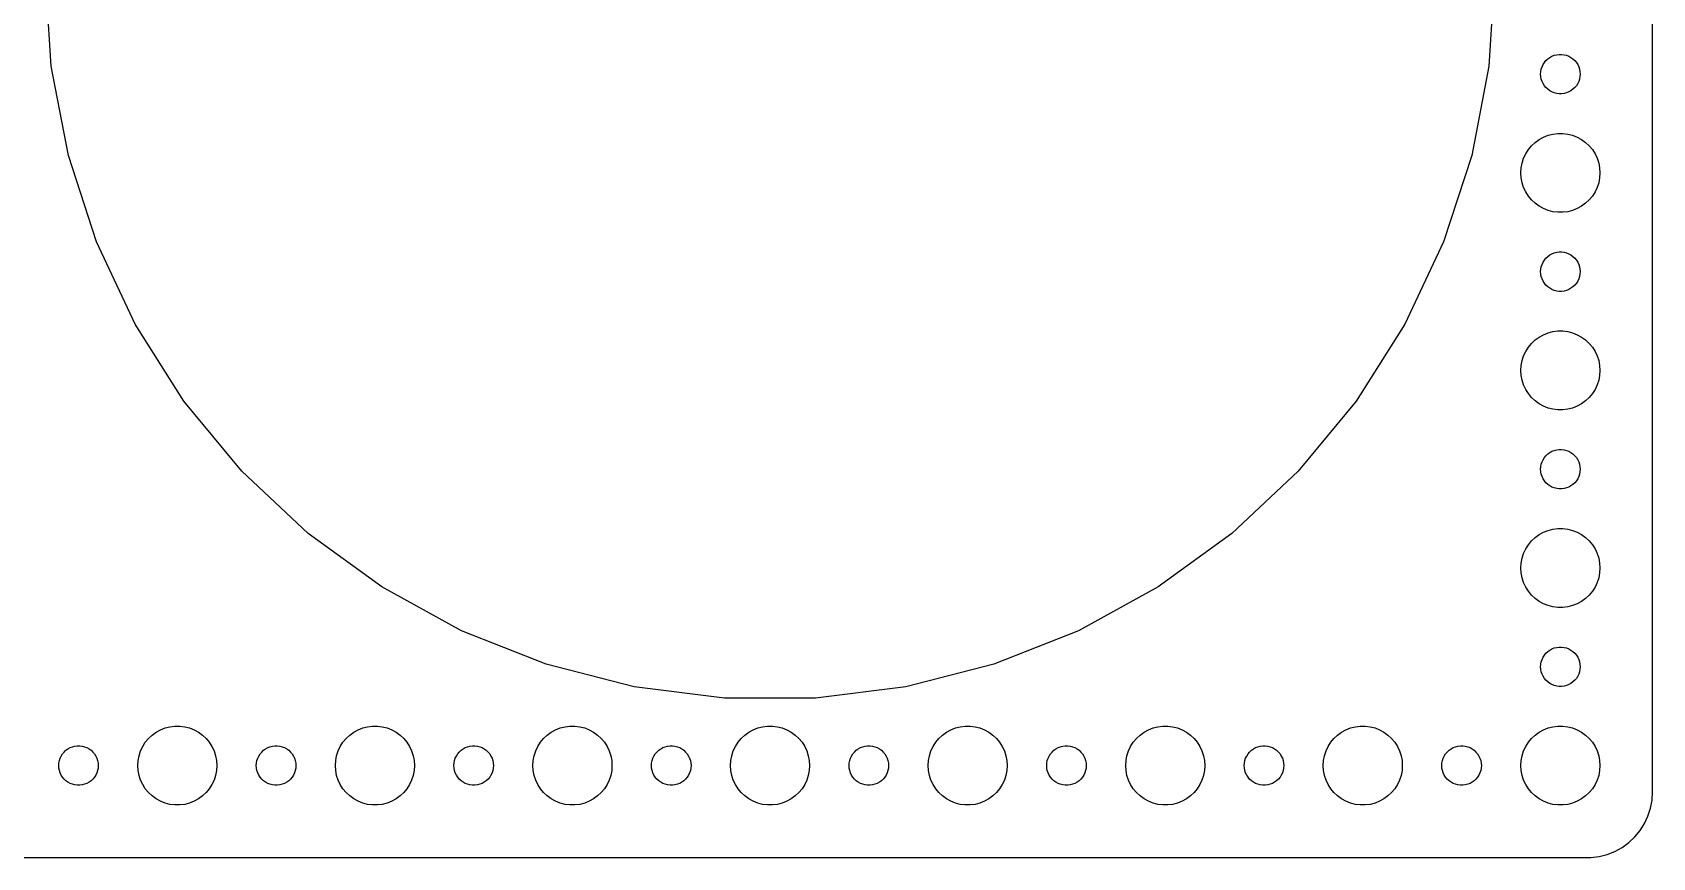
# Model space of a CAD drawing. Header units: metres. Extents: x -240 to 240, y -67 to 67.
# Drawn here: x 116.5 to 239.5, y -67 to -4.3 of the extents above; entities that cross this region are included whole.
import ezdxf

# ---------------------------------------------------------------- set-up
doc = ezdxf.new("R2010")
doc.units = ezdxf.units.M

msp = doc.modelspace()

# ---------------------------------------------------------------- linework, layer by layer
for p, q in [((239.5, -62), (239.5, 62)), ((117.934, -6.89333), (117.5, 0)), ((227.5, 0), (227.066, -6.89333)), ((231.696, -6.23351), (231.861, -6.14275)), ((231.861, -6.14275), (232.036, -6.07341)), ((232.036, -6.07341), (232.219, -6.02657)), ((232.219, -6.02657), (232.406, -6.00294)), ((232.406, -6.00294), (232.594, -6.00294)), ((232.594, -6.00294), (232.781, -6.02657)), ((232.781, -6.02657), (232.964, -6.07341)), ((232.964, -6.07341), (233.139, -6.14275)), ((233.139, -6.14275), (233.304, -6.23351)), ((119.228, -13.6779), (117.934, -6.89333)), ((227.066, -6.89333), (225.772, -13.6779)), ((231, -7.5), (231.012, -7.312)), ((231.012, -7.312), (231.047, -7.12695)), ((231.047, -7.12695), (231.105, -6.9478)), ((231.105, -6.9478), (231.186, -6.77736)), ((231.186, -6.77736), (231.286, -6.61832)), ((231.286, -6.61832), (231.407, -6.47318)), ((231.407, -6.47318), (231.544, -6.34422)), ((231.544, -6.34422), (231.696, -6.23351)), ((233.304, -6.23351), (233.456, -6.34422)), ((233.456, -6.34422), (233.593, -6.47318)), ((233.593, -6.47318), (233.714, -6.61832)), ((233.714, -6.61832), (233.814, -6.77736)), ((233.814, -6.77736), (233.895, -6.9478)), ((233.895, -6.9478), (233.953, -7.12695)), ((233.953, -7.12695), (233.988, -7.312)), ((233.988, -7.312), (234, -7.5)), ((231.012, -7.68799), (231, -7.5)), ((231.047, -7.87303), (231.012, -7.68799)), ((231.105, -8.05219), (231.047, -7.87303)), ((231.186, -8.22263), (231.105, -8.05219)), ((231.286, -8.38167), (231.186, -8.22263)), ((231.407, -8.52681), (231.286, -8.38167)), ((231.544, -8.65576), (231.407, -8.52681)), ((233.593, -8.52681), (233.456, -8.65576)), ((233.714, -8.38167), (233.593, -8.52681)), ((233.814, -8.22263), (233.714, -8.38167)), ((233.895, -8.05219), (233.814, -8.22263)), ((233.953, -7.87303), (233.895, -8.05219)), ((233.988, -7.68799), (233.953, -7.87303)), ((234, -7.5), (233.988, -7.68799)), ((231.696, -8.76648), (231.544, -8.65576)), ((231.861, -8.85724), (231.696, -8.76648)), ((232.036, -8.92657), (231.861, -8.85724)), ((232.219, -8.97342), (232.036, -8.92657)), ((232.406, -8.99704), (232.219, -8.97342)), ((232.594, -8.99704), (232.406, -8.99704)), ((232.781, -8.97342), (232.594, -8.99704)), ((232.964, -8.92657), (232.781, -8.97342)), ((233.139, -8.85724), (232.964, -8.92657)), ((233.304, -8.76648), (233.139, -8.85724)), ((233.456, -8.65576), (233.304, -8.76648)), ((230.893, -12.467), (231.223, -12.2855)), ((231.223, -12.2855), (231.573, -12.1468)), ((231.573, -12.1468), (231.938, -12.0531)), ((231.938, -12.0531), (232.312, -12.0059)), ((232.312, -12.0059), (232.688, -12.0059)), ((232.688, -12.0059), (233.062, -12.0531)), ((233.062, -12.0531), (233.427, -12.1468)), ((233.427, -12.1468), (233.777, -12.2855)), ((233.777, -12.2855), (234.107, -12.467)), ((229.871, -13.5547), (230.073, -13.2366)), ((230.073, -13.2366), (230.313, -12.9464)), ((230.313, -12.9464), (230.588, -12.6884)), ((230.588, -12.6884), (230.893, -12.467)), ((234.107, -12.467), (234.412, -12.6884)), ((234.412, -12.6884), (234.687, -12.9464)), ((234.687, -12.9464), (234.927, -13.2366)), ((234.927, -13.2366), (235.129, -13.5547)), ((121.362, -20.2468), (119.228, -13.6779)), ((225.772, -13.6779), (223.638, -20.2468)), ((229.5, -15), (229.524, -14.624)), ((229.524, -14.624), (229.594, -14.2539)), ((229.594, -14.2539), (229.711, -13.8956)), ((229.711, -13.8956), (229.871, -13.5547)), ((235.129, -13.5547), (235.289, -13.8956)), ((235.289, -13.8956), (235.406, -14.2539)), ((235.406, -14.2539), (235.476, -14.624)), ((235.476, -14.624), (235.5, -15)), ((229.524, -15.376), (229.5, -15)), ((229.594, -15.7461), (229.524, -15.376)), ((229.711, -16.1044), (229.594, -15.7461)), ((235.406, -15.7461), (235.289, -16.1044)), ((235.476, -15.376), (235.406, -15.7461)), ((235.5, -15), (235.476, -15.376)), ((229.871, -16.4453), (229.711, -16.1044)), ((230.073, -16.7634), (229.871, -16.4453)), ((230.313, -17.0536), (230.073, -16.7634)), ((230.588, -17.3115), (230.313, -17.0536)), ((234.687, -17.0536), (234.412, -17.3115)), ((234.927, -16.7634), (234.687, -17.0536)), ((235.129, -16.4453), (234.927, -16.7634)), ((235.289, -16.1044), (235.129, -16.4453)), ((230.893, -17.533), (230.588, -17.3115)), ((231.223, -17.7145), (230.893, -17.533)), ((231.573, -17.8532), (231.223, -17.7145)), ((231.938, -17.9469), (231.573, -17.8532)), ((232.312, -17.9941), (231.938, -17.9469)), ((232.688, -17.9941), (232.312, -17.9941)), ((233.062, -17.9469), (232.688, -17.9941)), ((233.427, -17.8532), (233.062, -17.9469)), ((233.777, -17.7145), (233.427, -17.8532)), ((234.107, -17.533), (233.777, -17.7145)), ((234.412, -17.3115), (234.107, -17.533)), ((124.303, -26.4964), (121.362, -20.2468)), ((223.638, -20.2468), (220.697, -26.4964)), ((231.012, -22.312), (231.047, -22.127)), ((231.047, -22.127), (231.105, -21.9478)), ((231.105, -21.9478), (231.186, -21.7774)), ((231.186, -21.7774), (231.286, -21.6183)), ((231.286, -21.6183), (231.407, -21.4732)), ((231.407, -21.4732), (231.544, -21.3442)), ((231.544, -21.3442), (231.696, -21.2335)), ((231.696, -21.2335), (231.861, -21.1427)), ((231.861, -21.1427), (232.036, -21.0734)), ((232.036, -21.0734), (232.219, -21.0266)), ((232.219, -21.0266), (232.406, -21.003)), ((232.406, -21.003), (232.594, -21.003)), ((232.594, -21.003), (232.781, -21.0266)), ((232.781, -21.0266), (232.964, -21.0734)), ((232.964, -21.0734), (233.139, -21.1427)), ((233.139, -21.1427), (233.304, -21.2335)), ((233.304, -21.2335), (233.456, -21.3442)), ((233.456, -21.3442), (233.593, -21.4732)), ((233.593, -21.4732), (233.714, -21.6183)), ((233.714, -21.6183), (233.814, -21.7774)), ((233.814, -21.7774), (233.895, -21.9478)), ((233.895, -21.9478), (233.953, -22.127)), ((233.953, -22.127), (233.988, -22.312)), ((231, -22.5), (231.012, -22.312)), ((231.012, -22.688), (231, -22.5)), ((231.047, -22.873), (231.012, -22.688)), ((231.105, -23.0522), (231.047, -22.873)), ((231.186, -23.2226), (231.105, -23.0522)), ((231.286, -23.3817), (231.186, -23.2226)), ((233.814, -23.2226), (233.714, -23.3817)), ((233.895, -23.0522), (233.814, -23.2226)), ((233.953, -22.873), (233.895, -23.0522)), ((233.988, -22.688), (233.953, -22.873)), ((233.988, -22.312), (234, -22.5)), ((234, -22.5), (233.988, -22.688)), ((231.407, -23.5268), (231.286, -23.3817)), ((231.544, -23.6558), (231.407, -23.5268)), ((231.696, -23.7665), (231.544, -23.6558)), ((231.861, -23.8572), (231.696, -23.7665)), ((232.036, -23.9266), (231.861, -23.8572)), ((232.219, -23.9734), (232.036, -23.9266)), ((232.406, -23.997), (232.219, -23.9734)), ((232.594, -23.997), (232.406, -23.997)), ((232.781, -23.9734), (232.594, -23.997)), ((232.964, -23.9266), (232.781, -23.9734)), ((233.139, -23.8572), (232.964, -23.9266)), ((233.304, -23.7665), (233.139, -23.8572)), ((233.456, -23.6558), (233.304, -23.7665)), ((233.593, -23.5268), (233.456, -23.6558)), ((233.714, -23.3817), (233.593, -23.5268)), ((128.004, -32.3282), (124.303, -26.4964)), ((220.697, -26.4964), (216.996, -32.3282)), ((231.573, -27.1468), (231.938, -27.0531)), ((231.938, -27.0531), (232.312, -27.0059)), ((232.312, -27.0059), (232.688, -27.0059)), ((232.688, -27.0059), (233.062, -27.0531)), ((233.062, -27.0531), (233.427, -27.1468)), ((229.871, -28.5547), (230.073, -28.2366)), ((230.073, -28.2366), (230.313, -27.9464)), ((230.313, -27.9464), (230.588, -27.6884)), ((230.588, -27.6884), (230.893, -27.467)), ((230.893, -27.467), (231.223, -27.2855)), ((231.223, -27.2855), (231.573, -27.1468)), ((233.427, -27.1468), (233.777, -27.2855)), ((233.777, -27.2855), (234.107, -27.467)), ((234.107, -27.467), (234.412, -27.6884)), ((234.412, -27.6884), (234.687, -27.9464)), ((234.687, -27.9464), (234.927, -28.2366)), ((234.927, -28.2366), (235.129, -28.5547)), ((229.524, -29.624), (229.594, -29.2539)), ((229.594, -29.2539), (229.711, -28.8956)), ((229.711, -28.8956), (229.871, -28.5547)), ((235.129, -28.5547), (235.289, -28.8956)), ((235.289, -28.8956), (235.406, -29.2539)), ((235.406, -29.2539), (235.476, -29.624)), ((229.5, -30), (229.524, -29.624)), ((229.524, -30.376), (229.5, -30)), ((229.594, -30.7461), (229.524, -30.376)), ((229.711, -31.1044), (229.594, -30.7461)), ((235.406, -30.7461), (235.289, -31.1044)), ((235.476, -30.376), (235.406, -30.7461)), ((235.476, -29.624), (235.5, -30)), ((235.5, -30), (235.476, -30.376)), ((229.871, -31.4453), (229.711, -31.1044)), ((230.073, -31.7634), (229.871, -31.4453)), ((230.313, -32.0536), (230.073, -31.7634)), ((234.927, -31.7634), (234.687, -32.0536)), ((235.129, -31.4453), (234.927, -31.7634)), ((235.289, -31.1044), (235.129, -31.4453)), ((132.407, -37.6501), (128.004, -32.3282)), ((216.996, -32.3282), (212.593, -37.6501)), ((230.588, -32.3115), (230.313, -32.0536)), ((230.893, -32.533), (230.588, -32.3115)), ((231.223, -32.7145), (230.893, -32.533)), ((231.573, -32.8532), (231.223, -32.7145)), ((231.938, -32.9469), (231.573, -32.8532)), ((232.312, -32.9941), (231.938, -32.9469)), ((232.688, -32.9941), (232.312, -32.9941)), ((233.062, -32.9469), (232.688, -32.9941)), ((233.427, -32.8532), (233.062, -32.9469)), ((233.777, -32.7145), (233.427, -32.8532)), ((234.107, -32.533), (233.777, -32.7145)), ((234.412, -32.3115), (234.107, -32.533)), ((234.687, -32.0536), (234.412, -32.3115)), ((231.105, -36.9478), (231.186, -36.7774)), ((231.186, -36.7774), (231.286, -36.6183)), ((231.286, -36.6183), (231.407, -36.4732)), ((231.407, -36.4732), (231.544, -36.3442)), ((231.544, -36.3442), (231.696, -36.2335)), ((231.696, -36.2335), (231.861, -36.1428)), ((231.861, -36.1428), (232.036, -36.0734)), ((232.036, -36.0734), (232.219, -36.0266)), ((232.219, -36.0266), (232.406, -36.003)), ((232.406, -36.003), (232.594, -36.003)), ((232.594, -36.003), (232.781, -36.0266)), ((232.781, -36.0266), (232.964, -36.0734)), ((232.964, -36.0734), (233.139, -36.1428)), ((233.139, -36.1428), (233.304, -36.2335)), ((233.304, -36.2335), (233.456, -36.3442)), ((233.456, -36.3442), (233.593, -36.4732)), ((233.593, -36.4732), (233.714, -36.6183)), ((233.714, -36.6183), (233.814, -36.7774)), ((233.814, -36.7774), (233.895, -36.9478)), ((137.442, -42.3782), (132.407, -37.6501)), ((212.593, -37.6501), (207.558, -42.3782)), ((231, -37.5), (231.012, -37.312)), ((231.012, -37.688), (231, -37.5)), ((231.012, -37.312), (231.047, -37.127)), ((231.047, -37.873), (231.012, -37.688)), ((231.047, -37.127), (231.105, -36.9478)), ((231.105, -38.0522), (231.047, -37.873)), ((231.186, -38.2226), (231.105, -38.0522)), ((233.895, -38.0522), (233.814, -38.2226)), ((233.895, -36.9478), (233.953, -37.127)), ((233.953, -37.873), (233.895, -38.0522)), ((233.953, -37.127), (233.988, -37.312)), ((233.988, -37.688), (233.953, -37.873)), ((233.988, -37.312), (234, -37.5)), ((234, -37.5), (233.988, -37.688)), ((231.286, -38.3817), (231.186, -38.2226)), ((231.407, -38.5268), (231.286, -38.3817)), ((231.544, -38.6558), (231.407, -38.5268)), ((231.696, -38.7665), (231.544, -38.6558)), ((231.861, -38.8572), (231.696, -38.7665)), ((232.036, -38.9266), (231.861, -38.8572)), ((232.219, -38.9734), (232.036, -38.9266)), ((232.406, -38.997), (232.219, -38.9734)), ((232.594, -38.997), (232.406, -38.997)), ((232.781, -38.9734), (232.594, -38.997)), ((232.964, -38.9266), (232.781, -38.9734)), ((233.139, -38.8572), (232.964, -38.9266)), ((233.304, -38.7665), (233.139, -38.8572)), ((233.456, -38.6558), (233.304, -38.7665)), ((233.593, -38.5268), (233.456, -38.6558)), ((233.714, -38.3817), (233.593, -38.5268)), ((233.814, -38.2226), (233.714, -38.3817)), ((143.03, -46.438), (137.442, -42.3782)), ((207.558, -42.3782), (201.97, -46.438)), ((230.073, -43.2366), (230.313, -42.9464)), ((230.313, -42.9464), (230.588, -42.6885)), ((230.588, -42.6885), (230.893, -42.467)), ((230.893, -42.467), (231.223, -42.2855)), ((231.223, -42.2855), (231.573, -42.1468)), ((231.573, -42.1468), (231.938, -42.0531)), ((231.938, -42.0531), (232.312, -42.0059)), ((232.312, -42.0059), (232.688, -42.0059)), ((232.688, -42.0059), (233.062, -42.0531)), ((233.062, -42.0531), (233.427, -42.1468)), ((233.427, -42.1468), (233.777, -42.2855)), ((233.777, -42.2855), (234.107, -42.467)), ((234.107, -42.467), (234.412, -42.6885)), ((234.412, -42.6885), (234.687, -42.9464)), ((234.687, -42.9464), (234.927, -43.2366)), ((229.524, -44.624), (229.594, -44.2539)), ((229.594, -44.2539), (229.711, -43.8956)), ((229.711, -43.8956), (229.871, -43.5547)), ((229.871, -43.5547), (230.073, -43.2366)), ((234.927, -43.2366), (235.129, -43.5547)), ((235.129, -43.5547), (235.289, -43.8956)), ((235.289, -43.8956), (235.406, -44.2539)), ((235.406, -44.2539), (235.476, -44.624)), ((229.5, -45), (229.524, -44.624)), ((229.524, -45.376), (229.5, -45)), ((229.594, -45.7461), (229.524, -45.376)), ((235.476, -45.376), (235.406, -45.7461)), ((235.476, -44.624), (235.5, -45)), ((235.5, -45), (235.476, -45.376)), ((149.082, -49.7655), (143.03, -46.438)), ((201.97, -46.438), (195.918, -49.7655)), ((229.711, -46.1044), (229.594, -45.7461)), ((229.871, -46.4453), (229.711, -46.1044)), ((230.073, -46.7634), (229.871, -46.4453)), ((235.129, -46.4453), (234.927, -46.7634)), ((235.289, -46.1044), (235.129, -46.4453)), ((235.406, -45.7461), (235.289, -46.1044)), ((230.313, -47.0536), (230.073, -46.7634)), ((230.588, -47.3115), (230.313, -47.0536)), ((230.893, -47.533), (230.588, -47.3115)), ((231.223, -47.7145), (230.893, -47.533)), ((231.573, -47.8532), (231.223, -47.7145)), ((231.938, -47.9469), (231.573, -47.8532)), ((232.312, -47.9941), (231.938, -47.9469)), ((233.062, -47.9469), (232.688, -47.9941)), ((233.427, -47.8532), (233.062, -47.9469)), ((233.777, -47.7145), (233.427, -47.8532)), ((234.107, -47.533), (233.777, -47.7145)), ((234.412, -47.3115), (234.107, -47.533)), ((234.687, -47.0536), (234.412, -47.3115)), ((234.927, -46.7634), (234.687, -47.0536)), ((232.688, -47.9941), (232.312, -47.9941)), ((155.504, -52.3081), (149.082, -49.7655)), ((195.918, -49.7655), (189.496, -52.3081)), ((231.186, -51.7774), (231.286, -51.6183)), ((231.286, -51.6183), (231.407, -51.4732)), ((231.407, -51.4732), (231.544, -51.3442)), ((231.544, -51.3442), (231.696, -51.2335)), ((231.696, -51.2335), (231.861, -51.1428)), ((231.861, -51.1428), (232.036, -51.0734)), ((232.036, -51.0734), (232.219, -51.0266)), ((232.219, -51.0266), (232.406, -51.003)), ((232.406, -51.003), (232.594, -51.003)), ((232.594, -51.003), (232.781, -51.0266)), ((232.781, -51.0266), (232.964, -51.0734)), ((232.964, -51.0734), (233.139, -51.1428)), ((233.139, -51.1428), (233.304, -51.2335)), ((233.304, -51.2335), (233.456, -51.3442)), ((233.456, -51.3442), (233.593, -51.4732)), ((233.593, -51.4732), (233.714, -51.6183)), ((233.714, -51.6183), (233.814, -51.7774)), ((162.194, -54.0258), (155.504, -52.3081)), ((189.496, -52.3081), (182.806, -54.0258)), ((231, -52.5), (231.012, -52.312)), ((231.012, -52.688), (231, -52.5)), ((231.012, -52.312), (231.047, -52.127)), ((231.047, -52.873), (231.012, -52.688)), ((231.047, -52.127), (231.105, -51.9478)), ((231.105, -53.0522), (231.047, -52.873)), ((231.105, -51.9478), (231.186, -51.7774)), ((233.814, -51.7774), (233.895, -51.9478)), ((233.895, -51.9478), (233.953, -52.127)), ((233.953, -52.873), (233.895, -53.0522)), ((233.953, -52.127), (233.988, -52.312)), ((233.988, -52.688), (233.953, -52.873)), ((233.988, -52.312), (234, -52.5)), ((234, -52.5), (233.988, -52.688)), ((169.047, -54.8915), (162.194, -54.0258)), ((182.806, -54.0258), (175.953, -54.8915)), ((231.186, -53.2226), (231.105, -53.0522)), ((231.286, -53.3817), (231.186, -53.2226)), ((231.407, -53.5268), (231.286, -53.3817)), ((231.544, -53.6558), (231.407, -53.5268)), ((231.696, -53.7665), (231.544, -53.6558)), ((231.861, -53.8572), (231.696, -53.7665)), ((232.036, -53.9266), (231.861, -53.8572)), ((232.219, -53.9734), (232.036, -53.9266)), ((232.406, -53.997), (232.219, -53.9734)), ((232.594, -53.997), (232.406, -53.997)), ((232.781, -53.9734), (232.594, -53.997)), ((232.964, -53.9266), (232.781, -53.9734)), ((233.139, -53.8572), (232.964, -53.9266)), ((233.304, -53.7665), (233.139, -53.8572)), ((233.456, -53.6558), (233.304, -53.7665)), ((233.593, -53.5268), (233.456, -53.6558)), ((233.714, -53.3817), (233.593, -53.5268)), ((233.814, -53.2226), (233.714, -53.3817)), ((233.895, -53.0522), (233.814, -53.2226)), ((175.953, -54.8915), (169.047, -54.8915)), ((125.313, -57.9464), (125.588, -57.6885)), ((125.588, -57.6885), (125.893, -57.467)), ((125.893, -57.467), (126.223, -57.2855)), ((126.223, -57.2855), (126.573, -57.1468)), ((126.573, -57.1468), (126.938, -57.0531)), ((126.938, -57.0531), (127.312, -57.0059)), ((127.312, -57.0059), (127.688, -57.0059)), ((127.688, -57.0059), (128.062, -57.0531)), ((128.062, -57.0531), (128.427, -57.1468)), ((128.427, -57.1468), (128.777, -57.2855)), ((128.777, -57.2855), (129.107, -57.467)), ((129.107, -57.467), (129.412, -57.6885)), ((129.412, -57.6885), (129.687, -57.9464)), ((140.313, -57.9464), (140.588, -57.6885)), ((140.588, -57.6885), (140.893, -57.467)), ((140.893, -57.467), (141.223, -57.2855)), ((141.223, -57.2855), (141.573, -57.1468)), ((141.573, -57.1468), (141.938, -57.0531)), ((141.938, -57.0531), (142.312, -57.0059)), ((142.312, -57.0059), (142.688, -57.0059)), ((142.688, -57.0059), (143.062, -57.0531)), ((143.062, -57.0531), (143.427, -57.1468)), ((143.427, -57.1468), (143.777, -57.2855)), ((143.777, -57.2855), (144.107, -57.467)), ((144.107, -57.467), (144.412, -57.6885)), ((144.412, -57.6885), (144.687, -57.9464)), ((155.313, -57.9464), (155.588, -57.6885)), ((155.588, -57.6885), (155.893, -57.467)), ((155.893, -57.467), (156.223, -57.2855)), ((156.223, -57.2855), (156.573, -57.1468)), ((156.573, -57.1468), (156.938, -57.0531)), ((156.938, -57.0531), (157.312, -57.0059)), ((157.312, -57.0059), (157.688, -57.0059)), ((157.688, -57.0059), (158.062, -57.0531)), ((158.062, -57.0531), (158.427, -57.1468)), ((158.427, -57.1468), (158.777, -57.2855)), ((158.777, -57.2855), (159.107, -57.467)), ((159.107, -57.467), (159.412, -57.6885)), ((159.412, -57.6885), (159.687, -57.9464)), ((170.313, -57.9464), (170.588, -57.6885)), ((170.588, -57.6885), (170.893, -57.467)), ((170.893, -57.467), (171.223, -57.2855)), ((171.223, -57.2855), (171.573, -57.1468)), ((171.573, -57.1468), (171.938, -57.0531)), ((171.938, -57.0531), (172.312, -57.0059)), ((172.312, -57.0059), (172.688, -57.0059)), ((172.688, -57.0059), (173.062, -57.0531)), ((173.062, -57.0531), (173.427, -57.1468)), ((173.427, -57.1468), (173.777, -57.2855)), ((173.777, -57.2855), (174.107, -57.467)), ((174.107, -57.467), (174.412, -57.6885)), ((174.412, -57.6885), (174.687, -57.9464)), ((185.313, -57.9464), (185.588, -57.6885)), ((185.588, -57.6885), (185.893, -57.467)), ((185.893, -57.467), (186.223, -57.2855)), ((186.223, -57.2855), (186.573, -57.1468)), ((186.573, -57.1468), (186.938, -57.0531)), ((186.938, -57.0531), (187.312, -57.0059)), ((187.312, -57.0059), (187.688, -57.0059)), ((187.688, -57.0059), (188.062, -57.0531)), ((188.062, -57.0531), (188.427, -57.1468)), ((188.427, -57.1468), (188.777, -57.2855)), ((188.777, -57.2855), (189.107, -57.467)), ((189.107, -57.467), (189.412, -57.6885)), ((189.412, -57.6885), (189.687, -57.9464)), ((200.313, -57.9464), (200.588, -57.6885)), ((200.588, -57.6885), (200.893, -57.467)), ((200.893, -57.467), (201.223, -57.2855)), ((201.223, -57.2855), (201.573, -57.1468)), ((201.573, -57.1468), (201.938, -57.0531)), ((201.938, -57.0531), (202.312, -57.0059)), ((202.312, -57.0059), (202.688, -57.0059)), ((202.688, -57.0059), (203.062, -57.0531)), ((203.062, -57.0531), (203.427, -57.1468)), ((203.427, -57.1468), (203.777, -57.2855)), ((203.777, -57.2855), (204.107, -57.467)), ((204.107, -57.467), (204.412, -57.6885)), ((204.412, -57.6885), (204.687, -57.9464)), ((215.313, -57.9464), (215.588, -57.6885)), ((215.588, -57.6885), (215.893, -57.467)), ((215.893, -57.467), (216.223, -57.2855)), ((216.223, -57.2855), (216.573, -57.1468)), ((216.573, -57.1468), (216.938, -57.0531)), ((216.938, -57.0531), (217.312, -57.0059)), ((217.312, -57.0059), (217.688, -57.0059)), ((217.688, -57.0059), (218.062, -57.0531)), ((218.062, -57.0531), (218.427, -57.1468)), ((218.427, -57.1468), (218.777, -57.2855)), ((218.777, -57.2855), (219.107, -57.467)), ((219.107, -57.467), (219.412, -57.6885)), ((219.412, -57.6885), (219.687, -57.9464)), ((230.313, -57.9464), (230.588, -57.6885)), ((230.588, -57.6885), (230.893, -57.467)), ((230.893, -57.467), (231.223, -57.2855)), ((231.223, -57.2855), (231.573, -57.1468)), ((231.573, -57.1468), (231.938, -57.0531)), ((231.938, -57.0531), (232.312, -57.0059)), ((232.312, -57.0059), (232.688, -57.0059)), ((232.688, -57.0059), (233.062, -57.0531)), ((233.062, -57.0531), (233.427, -57.1468)), ((233.427, -57.1468), (233.777, -57.2855)), ((233.777, -57.2855), (234.107, -57.467)), ((234.107, -57.467), (234.412, -57.6885)), ((234.412, -57.6885), (234.687, -57.9464)), ((118.786, -59.1183), (118.907, -58.9732)), ((118.907, -58.9732), (119.044, -58.8442)), ((119.044, -58.8442), (119.196, -58.7335)), ((119.196, -58.7335), (119.361, -58.6428)), ((119.361, -58.6428), (119.536, -58.5734)), ((119.536, -58.5734), (119.719, -58.5266)), ((119.719, -58.5266), (119.906, -58.503)), ((119.906, -58.503), (120.094, -58.503)), ((120.094, -58.503), (120.281, -58.5266)), ((120.281, -58.5266), (120.464, -58.5734)), ((120.464, -58.5734), (120.639, -58.6428)), ((120.639, -58.6428), (120.804, -58.7335)), ((120.804, -58.7335), (120.956, -58.8442)), ((120.956, -58.8442), (121.093, -58.9732)), ((121.093, -58.9732), (121.214, -59.1183)), ((124.594, -59.2539), (124.711, -58.8956)), ((124.711, -58.8956), (124.871, -58.5547)), ((124.871, -58.5547), (125.073, -58.2366)), ((125.073, -58.2366), (125.313, -57.9464)), ((129.687, -57.9464), (129.927, -58.2366)), ((129.927, -58.2366), (130.129, -58.5547)), ((130.129, -58.5547), (130.289, -58.8956)), ((130.289, -58.8956), (130.406, -59.2539)), ((133.786, -59.1183), (133.907, -58.9732)), ((133.907, -58.9732), (134.044, -58.8442)), ((134.044, -58.8442), (134.196, -58.7335)), ((134.196, -58.7335), (134.361, -58.6428)), ((134.361, -58.6428), (134.536, -58.5734)), ((134.536, -58.5734), (134.719, -58.5266)), ((134.719, -58.5266), (134.906, -58.503)), ((134.906, -58.503), (135.094, -58.503)), ((135.094, -58.503), (135.281, -58.5266)), ((135.281, -58.5266), (135.464, -58.5734)), ((135.464, -58.5734), (135.639, -58.6428)), ((135.639, -58.6428), (135.804, -58.7335)), ((135.804, -58.7335), (135.956, -58.8442)), ((135.956, -58.8442), (136.093, -58.9732)), ((136.093, -58.9732), (136.214, -59.1183)), ((139.594, -59.2539), (139.711, -58.8956)), ((139.711, -58.8956), (139.871, -58.5547)), ((139.871, -58.5547), (140.073, -58.2366)), ((140.073, -58.2366), (140.313, -57.9464)), ((144.687, -57.9464), (144.927, -58.2366)), ((144.927, -58.2366), (145.129, -58.5547)), ((145.129, -58.5547), (145.289, -58.8956)), ((145.289, -58.8956), (145.406, -59.2539)), ((148.786, -59.1183), (148.907, -58.9732)), ((148.907, -58.9732), (149.044, -58.8442)), ((149.044, -58.8442), (149.196, -58.7335)), ((149.196, -58.7335), (149.361, -58.6428)), ((149.361, -58.6428), (149.536, -58.5734)), ((149.536, -58.5734), (149.719, -58.5266)), ((149.719, -58.5266), (149.906, -58.503)), ((149.906, -58.503), (150.094, -58.503)), ((150.094, -58.503), (150.281, -58.5266)), ((150.281, -58.5266), (150.464, -58.5734)), ((150.464, -58.5734), (150.639, -58.6428)), ((150.639, -58.6428), (150.804, -58.7335)), ((150.804, -58.7335), (150.956, -58.8442)), ((150.956, -58.8442), (151.093, -58.9732)), ((151.093, -58.9732), (151.214, -59.1183)), ((154.594, -59.2539), (154.711, -58.8956)), ((154.711, -58.8956), (154.871, -58.5547)), ((154.871, -58.5547), (155.073, -58.2366)), ((155.073, -58.2366), (155.313, -57.9464)), ((159.687, -57.9464), (159.927, -58.2366)), ((159.927, -58.2366), (160.129, -58.5547)), ((160.129, -58.5547), (160.289, -58.8956)), ((160.289, -58.8956), (160.406, -59.2539)), ((163.786, -59.1183), (163.907, -58.9732)), ((163.907, -58.9732), (164.044, -58.8442)), ((164.044, -58.8442), (164.196, -58.7335)), ((164.196, -58.7335), (164.361, -58.6428)), ((164.361, -58.6428), (164.536, -58.5734)), ((164.536, -58.5734), (164.719, -58.5266)), ((164.719, -58.5266), (164.906, -58.503)), ((164.906, -58.503), (165.094, -58.503)), ((165.094, -58.503), (165.281, -58.5266)), ((165.281, -58.5266), (165.464, -58.5734)), ((165.464, -58.5734), (165.639, -58.6428)), ((165.639, -58.6428), (165.804, -58.7335)), ((165.804, -58.7335), (165.956, -58.8442)), ((165.956, -58.8442), (166.093, -58.9732)), ((166.093, -58.9732), (166.214, -59.1183)), ((169.594, -59.2539), (169.711, -58.8956)), ((169.711, -58.8956), (169.871, -58.5547)), ((169.871, -58.5547), (170.073, -58.2366)), ((170.073, -58.2366), (170.313, -57.9464)), ((174.687, -57.9464), (174.927, -58.2366)), ((174.927, -58.2366), (175.129, -58.5547)), ((175.129, -58.5547), (175.289, -58.8956)), ((175.289, -58.8956), (175.406, -59.2539)), ((178.786, -59.1183), (178.907, -58.9732)), ((178.907, -58.9732), (179.044, -58.8442)), ((179.044, -58.8442), (179.196, -58.7335)), ((179.196, -58.7335), (179.361, -58.6428)), ((179.361, -58.6428), (179.536, -58.5734)), ((179.536, -58.5734), (179.719, -58.5266)), ((179.719, -58.5266), (179.906, -58.503)), ((179.906, -58.503), (180.094, -58.503)), ((180.094, -58.503), (180.281, -58.5266)), ((180.281, -58.5266), (180.464, -58.5734)), ((180.464, -58.5734), (180.639, -58.6428)), ((180.639, -58.6428), (180.804, -58.7335)), ((180.804, -58.7335), (180.956, -58.8442)), ((180.956, -58.8442), (181.093, -58.9732)), ((181.093, -58.9732), (181.214, -59.1183)), ((184.594, -59.2539), (184.711, -58.8956)), ((184.711, -58.8956), (184.871, -58.5547)), ((184.871, -58.5547), (185.073, -58.2366)), ((185.073, -58.2366), (185.313, -57.9464)), ((189.687, -57.9464), (189.927, -58.2366)), ((189.927, -58.2366), (190.129, -58.5547)), ((190.129, -58.5547), (190.289, -58.8956)), ((190.289, -58.8956), (190.406, -59.2539)), ((193.786, -59.1183), (193.907, -58.9732)), ((193.907, -58.9732), (194.044, -58.8442)), ((194.044, -58.8442), (194.196, -58.7335)), ((194.196, -58.7335), (194.361, -58.6428)), ((194.361, -58.6428), (194.536, -58.5734)), ((194.536, -58.5734), (194.719, -58.5266)), ((194.719, -58.5266), (194.906, -58.503)), ((194.906, -58.503), (195.094, -58.503)), ((195.094, -58.503), (195.281, -58.5266)), ((195.281, -58.5266), (195.464, -58.5734)), ((195.464, -58.5734), (195.639, -58.6428)), ((195.639, -58.6428), (195.804, -58.7335)), ((195.804, -58.7335), (195.956, -58.8442)), ((195.956, -58.8442), (196.093, -58.9732)), ((196.093, -58.9732), (196.214, -59.1183)), ((199.594, -59.2539), (199.711, -58.8956)), ((199.711, -58.8956), (199.871, -58.5547)), ((199.871, -58.5547), (200.073, -58.2366)), ((200.073, -58.2366), (200.313, -57.9464)), ((204.687, -57.9464), (204.927, -58.2366)), ((204.927, -58.2366), (205.129, -58.5547)), ((205.129, -58.5547), (205.289, -58.8956)), ((205.289, -58.8956), (205.406, -59.2539)), ((208.786, -59.1183), (208.907, -58.9732)), ((208.907, -58.9732), (209.044, -58.8442)), ((209.044, -58.8442), (209.196, -58.7335)), ((209.196, -58.7335), (209.361, -58.6428)), ((209.361, -58.6428), (209.536, -58.5734)), ((209.536, -58.5734), (209.719, -58.5266)), ((209.719, -58.5266), (209.906, -58.503)), ((209.906, -58.503), (210.094, -58.503)), ((210.094, -58.503), (210.281, -58.5266)), ((210.281, -58.5266), (210.464, -58.5734)), ((210.464, -58.5734), (210.639, -58.6428)), ((210.639, -58.6428), (210.804, -58.7335)), ((210.804, -58.7335), (210.956, -58.8442)), ((210.956, -58.8442), (211.093, -58.9732)), ((211.093, -58.9732), (211.214, -59.1183)), ((214.594, -59.2539), (214.711, -58.8956)), ((214.711, -58.8956), (214.871, -58.5547)), ((214.871, -58.5547), (215.073, -58.2366)), ((215.073, -58.2366), (215.313, -57.9464)), ((219.687, -57.9464), (219.927, -58.2366)), ((219.927, -58.2366), (220.129, -58.5547)), ((220.129, -58.5547), (220.289, -58.8956)), ((220.289, -58.8956), (220.406, -59.2539)), ((223.786, -59.1183), (223.907, -58.9732)), ((223.907, -58.9732), (224.044, -58.8442)), ((224.044, -58.8442), (224.196, -58.7335)), ((224.196, -58.7335), (224.361, -58.6428)), ((224.361, -58.6428), (224.536, -58.5734)), ((224.536, -58.5734), (224.719, -58.5266)), ((224.719, -58.5266), (224.906, -58.503)), ((224.906, -58.503), (225.094, -58.503)), ((225.094, -58.503), (225.281, -58.5266)), ((225.281, -58.5266), (225.464, -58.5734)), ((225.464, -58.5734), (225.639, -58.6428)), ((225.639, -58.6428), (225.804, -58.7335)), ((225.804, -58.7335), (225.956, -58.8442)), ((225.956, -58.8442), (226.093, -58.9732)), ((226.093, -58.9732), (226.214, -59.1183)), ((229.594, -59.2539), (229.711, -58.8956)), ((229.711, -58.8956), (229.871, -58.5547)), ((229.871, -58.5547), (230.073, -58.2366)), ((230.073, -58.2366), (230.313, -57.9464)), ((234.687, -57.9464), (234.927, -58.2366)), ((234.927, -58.2366), (235.129, -58.5547)), ((235.129, -58.5547), (235.289, -58.8956)), ((235.289, -58.8956), (235.406, -59.2539)), ((118.5, -60), (118.512, -59.812)), ((118.512, -60.188), (118.5, -60)), ((118.512, -59.812), (118.547, -59.627)), ((118.547, -60.373), (118.512, -60.188)), ((118.547, -59.627), (118.605, -59.4478)), ((118.605, -59.4478), (118.686, -59.2774)), ((118.686, -59.2774), (118.786, -59.1183)), ((121.214, -59.1183), (121.314, -59.2774)), ((121.314, -59.2774), (121.395, -59.4478)), ((121.395, -59.4478), (121.453, -59.627)), ((121.453, -59.627), (121.488, -59.812)), ((121.488, -60.188), (121.453, -60.373)), ((121.488, -59.812), (121.5, -60)), ((121.5, -60), (121.488, -60.188)), ((124.5, -60), (124.524, -59.624)), ((124.524, -60.376), (124.5, -60)), ((124.524, -59.624), (124.594, -59.2539)), ((130.406, -59.2539), (130.476, -59.624)), ((130.476, -59.624), (130.5, -60)), ((130.5, -60), (130.476, -60.376)), ((133.5, -60), (133.512, -59.812)), ((133.512, -60.188), (133.5, -60)), ((133.512, -59.812), (133.547, -59.627)), ((133.547, -60.373), (133.512, -60.188)), ((133.547, -59.627), (133.605, -59.4478)), ((133.605, -59.4478), (133.686, -59.2774)), ((133.686, -59.2774), (133.786, -59.1183)), ((136.214, -59.1183), (136.314, -59.2774)), ((136.314, -59.2774), (136.395, -59.4478)), ((136.395, -59.4478), (136.453, -59.627)), ((136.453, -59.627), (136.488, -59.812)), ((136.488, -60.188), (136.453, -60.373)), ((136.488, -59.812), (136.5, -60)), ((136.5, -60), (136.488, -60.188)), ((139.5, -60), (139.524, -59.624)), ((139.524, -60.376), (139.5, -60)), ((139.524, -59.624), (139.594, -59.2539)), ((145.406, -59.2539), (145.476, -59.624)), ((145.476, -59.624), (145.5, -60)), ((145.5, -60), (145.476, -60.376)), ((148.5, -60), (148.512, -59.812)), ((148.512, -60.188), (148.5, -60)), ((148.512, -59.812), (148.547, -59.627)), ((148.547, -60.373), (148.512, -60.188)), ((148.547, -59.627), (148.605, -59.4478)), ((148.605, -59.4478), (148.686, -59.2774)), ((148.686, -59.2774), (148.786, -59.1183)), ((151.214, -59.1183), (151.314, -59.2774)), ((151.314, -59.2774), (151.395, -59.4478)), ((151.395, -59.4478), (151.453, -59.627)), ((151.453, -59.627), (151.488, -59.812)), ((151.488, -60.188), (151.453, -60.373)), ((151.488, -59.812), (151.5, -60)), ((151.5, -60), (151.488, -60.188)), ((154.5, -60), (154.524, -59.624)), ((154.524, -60.376), (154.5, -60)), ((154.524, -59.624), (154.594, -59.2539)), ((160.406, -59.2539), (160.476, -59.624)), ((160.476, -59.624), (160.5, -60)), ((160.5, -60), (160.476, -60.376)), ((163.5, -60), (163.512, -59.812)), ((163.512, -60.188), (163.5, -60)), ((163.512, -59.812), (163.547, -59.627)), ((163.547, -60.373), (163.512, -60.188)), ((163.547, -59.627), (163.605, -59.4478)), ((163.605, -59.4478), (163.686, -59.2774)), ((163.686, -59.2774), (163.786, -59.1183)), ((166.214, -59.1183), (166.314, -59.2774)), ((166.314, -59.2774), (166.395, -59.4478)), ((166.395, -59.4478), (166.453, -59.627)), ((166.453, -59.627), (166.488, -59.812)), ((166.488, -60.188), (166.453, -60.373)), ((166.488, -59.812), (166.5, -60)), ((166.5, -60), (166.488, -60.188)), ((169.5, -60), (169.524, -59.624)), ((169.524, -60.376), (169.5, -60)), ((169.524, -59.624), (169.594, -59.2539)), ((175.406, -59.2539), (175.476, -59.624)), ((175.476, -59.624), (175.5, -60)), ((175.5, -60), (175.476, -60.376)), ((178.5, -60), (178.512, -59.812)), ((178.512, -60.188), (178.5, -60)), ((178.512, -59.812), (178.547, -59.627)), ((178.547, -60.373), (178.512, -60.188)), ((178.547, -59.627), (178.605, -59.4478)), ((178.605, -59.4478), (178.686, -59.2774)), ((178.686, -59.2774), (178.786, -59.1183)), ((181.214, -59.1183), (181.314, -59.2774)), ((181.314, -59.2774), (181.395, -59.4478)), ((181.395, -59.4478), (181.453, -59.627)), ((181.453, -59.627), (181.488, -59.812)), ((181.488, -60.188), (181.453, -60.373)), ((181.488, -59.812), (181.5, -60)), ((181.5, -60), (181.488, -60.188)), ((184.5, -60), (184.524, -59.624)), ((184.524, -60.376), (184.5, -60)), ((184.524, -59.624), (184.594, -59.2539)), ((190.406, -59.2539), (190.476, -59.624)), ((190.476, -59.624), (190.5, -60)), ((190.5, -60), (190.476, -60.376)), ((193.5, -60), (193.512, -59.812)), ((193.512, -60.188), (193.5, -60)), ((193.512, -59.812), (193.547, -59.627)), ((193.547, -60.373), (193.512, -60.188)), ((193.547, -59.627), (193.605, -59.4478)), ((193.605, -59.4478), (193.686, -59.2774)), ((193.686, -59.2774), (193.786, -59.1183)), ((196.214, -59.1183), (196.314, -59.2774)), ((196.314, -59.2774), (196.395, -59.4478)), ((196.395, -59.4478), (196.453, -59.627)), ((196.453, -59.627), (196.488, -59.812)), ((196.488, -60.188), (196.453, -60.373)), ((196.488, -59.812), (196.5, -60)), ((196.5, -60), (196.488, -60.188)), ((199.5, -60), (199.524, -59.624)), ((199.524, -60.376), (199.5, -60)), ((199.524, -59.624), (199.594, -59.2539)), ((205.406, -59.2539), (205.476, -59.624)), ((205.476, -59.624), (205.5, -60)), ((205.5, -60), (205.476, -60.376)), ((208.5, -60), (208.512, -59.812)), ((208.512, -60.188), (208.5, -60)), ((208.512, -59.812), (208.547, -59.627)), ((208.547, -60.373), (208.512, -60.188)), ((208.547, -59.627), (208.605, -59.4478)), ((208.605, -59.4478), (208.686, -59.2774)), ((208.686, -59.2774), (208.786, -59.1183)), ((211.214, -59.1183), (211.314, -59.2774)), ((211.314, -59.2774), (211.395, -59.4478)), ((211.395, -59.4478), (211.453, -59.627)), ((211.453, -59.627), (211.488, -59.812)), ((211.488, -60.188), (211.453, -60.373)), ((211.488, -59.812), (211.5, -60)), ((211.5, -60), (211.488, -60.188)), ((214.5, -60), (214.524, -59.624)), ((214.524, -60.376), (214.5, -60)), ((214.524, -59.624), (214.594, -59.2539)), ((220.406, -59.2539), (220.476, -59.624)), ((220.476, -59.624), (220.5, -60)), ((220.5, -60), (220.476, -60.376)), ((223.5, -60), (223.512, -59.812)), ((223.512, -60.188), (223.5, -60)), ((223.512, -59.812), (223.547, -59.627)), ((223.547, -60.373), (223.512, -60.188)), ((223.547, -59.627), (223.605, -59.4478)), ((223.605, -59.4478), (223.686, -59.2774)), ((223.686, -59.2774), (223.786, -59.1183)), ((226.214, -59.1183), (226.314, -59.2774)), ((226.314, -59.2774), (226.395, -59.4478)), ((226.395, -59.4478), (226.453, -59.627)), ((226.453, -59.627), (226.488, -59.812)), ((226.488, -60.188), (226.453, -60.373)), ((226.488, -59.812), (226.5, -60)), ((226.5, -60), (226.488, -60.188)), ((229.5, -60), (229.524, -59.624)), ((229.524, -60.376), (229.5, -60)), ((229.524, -59.624), (229.594, -59.2539)), ((235.406, -59.2539), (235.476, -59.624)), ((235.476, -59.624), (235.5, -60)), ((235.5, -60), (235.476, -60.376)), ((118.605, -60.5522), (118.547, -60.373)), ((118.686, -60.7226), (118.605, -60.5522)), ((118.786, -60.8817), (118.686, -60.7226)), ((118.907, -61.0268), (118.786, -60.8817)), ((119.044, -61.1558), (118.907, -61.0268)), ((119.196, -61.2665), (119.044, -61.1558)), ((119.361, -61.3572), (119.196, -61.2665)), ((119.536, -61.4266), (119.361, -61.3572)), ((119.719, -61.4734), (119.536, -61.4266)), ((119.906, -61.497), (119.719, -61.4734)), ((120.094, -61.497), (119.906, -61.497)), ((120.281, -61.4734), (120.094, -61.497)), ((120.464, -61.4266), (120.281, -61.4734)), ((120.639, -61.3572), (120.464, -61.4266)), ((120.804, -61.2665), (120.639, -61.3572)), ((120.956, -61.1558), (120.804, -61.2665)), ((121.093, -61.0268), (120.956, -61.1558)), ((121.214, -60.8817), (121.093, -61.0268)), ((121.314, -60.7226), (121.214, -60.8817)), ((121.395, -60.5522), (121.314, -60.7226)), ((121.453, -60.373), (121.395, -60.5522)), ((124.594, -60.7461), (124.524, -60.376)), ((124.711, -61.1044), (124.594, -60.7461)), ((124.871, -61.4453), (124.711, -61.1044)), ((125.073, -61.7634), (124.871, -61.4453)), ((130.129, -61.4453), (129.927, -61.7634)), ((130.289, -61.1044), (130.129, -61.4453)), ((130.406, -60.7461), (130.289, -61.1044)), ((130.476, -60.376), (130.406, -60.7461)), ((133.605, -60.5522), (133.547, -60.373)), ((133.686, -60.7226), (133.605, -60.5522)), ((133.786, -60.8817), (133.686, -60.7226)), ((133.907, -61.0268), (133.786, -60.8817)), ((134.044, -61.1558), (133.907, -61.0268)), ((134.196, -61.2665), (134.044, -61.1558)), ((134.361, -61.3572), (134.196, -61.2665)), ((134.536, -61.4266), (134.361, -61.3572)), ((134.719, -61.4734), (134.536, -61.4266)), ((134.906, -61.497), (134.719, -61.4734)), ((135.094, -61.497), (134.906, -61.497)), ((135.281, -61.4734), (135.094, -61.497)), ((135.464, -61.4266), (135.281, -61.4734)), ((135.639, -61.3572), (135.464, -61.4266)), ((135.804, -61.2665), (135.639, -61.3572)), ((135.956, -61.1558), (135.804, -61.2665)), ((136.093, -61.0268), (135.956, -61.1558)), ((136.214, -60.8817), (136.093, -61.0268)), ((136.314, -60.7226), (136.214, -60.8817)), ((136.395, -60.5522), (136.314, -60.7226)), ((136.453, -60.373), (136.395, -60.5522)), ((139.594, -60.7461), (139.524, -60.376)), ((139.711, -61.1044), (139.594, -60.7461)), ((139.871, -61.4453), (139.711, -61.1044)), ((140.073, -61.7634), (139.871, -61.4453)), ((145.129, -61.4453), (144.927, -61.7634)), ((145.289, -61.1044), (145.129, -61.4453)), ((145.406, -60.7461), (145.289, -61.1044)), ((145.476, -60.376), (145.406, -60.7461)), ((148.605, -60.5522), (148.547, -60.373)), ((148.686, -60.7226), (148.605, -60.5522)), ((148.786, -60.8817), (148.686, -60.7226)), ((148.907, -61.0268), (148.786, -60.8817)), ((149.044, -61.1558), (148.907, -61.0268)), ((149.196, -61.2665), (149.044, -61.1558)), ((149.361, -61.3572), (149.196, -61.2665)), ((149.536, -61.4266), (149.361, -61.3572)), ((149.719, -61.4734), (149.536, -61.4266)), ((149.906, -61.497), (149.719, -61.4734)), ((150.094, -61.497), (149.906, -61.497)), ((150.281, -61.4734), (150.094, -61.497)), ((150.464, -61.4266), (150.281, -61.4734)), ((150.639, -61.3572), (150.464, -61.4266)), ((150.804, -61.2665), (150.639, -61.3572)), ((150.956, -61.1558), (150.804, -61.2665)), ((151.093, -61.0268), (150.956, -61.1558)), ((151.214, -60.8817), (151.093, -61.0268)), ((151.314, -60.7226), (151.214, -60.8817)), ((151.395, -60.5522), (151.314, -60.7226)), ((151.453, -60.373), (151.395, -60.5522)), ((154.594, -60.7461), (154.524, -60.376)), ((154.711, -61.1044), (154.594, -60.7461)), ((154.871, -61.4453), (154.711, -61.1044)), ((155.073, -61.7634), (154.871, -61.4453)), ((160.129, -61.4453), (159.927, -61.7634)), ((160.289, -61.1044), (160.129, -61.4453)), ((160.406, -60.7461), (160.289, -61.1044)), ((160.476, -60.376), (160.406, -60.7461)), ((163.605, -60.5522), (163.547, -60.373)), ((163.686, -60.7226), (163.605, -60.5522)), ((163.786, -60.8817), (163.686, -60.7226)), ((163.907, -61.0268), (163.786, -60.8817)), ((164.044, -61.1558), (163.907, -61.0268)), ((164.196, -61.2665), (164.044, -61.1558)), ((164.361, -61.3572), (164.196, -61.2665)), ((164.536, -61.4266), (164.361, -61.3572)), ((164.719, -61.4734), (164.536, -61.4266)), ((164.906, -61.497), (164.719, -61.4734)), ((165.094, -61.497), (164.906, -61.497)), ((165.281, -61.4734), (165.094, -61.497)), ((165.464, -61.4266), (165.281, -61.4734)), ((165.639, -61.3572), (165.464, -61.4266)), ((165.804, -61.2665), (165.639, -61.3572)), ((165.956, -61.1558), (165.804, -61.2665)), ((166.093, -61.0268), (165.956, -61.1558)), ((166.214, -60.8817), (166.093, -61.0268)), ((166.314, -60.7226), (166.214, -60.8817)), ((166.395, -60.5522), (166.314, -60.7226)), ((166.453, -60.373), (166.395, -60.5522)), ((169.594, -60.7461), (169.524, -60.376)), ((169.711, -61.1044), (169.594, -60.7461)), ((169.871, -61.4453), (169.711, -61.1044)), ((170.073, -61.7634), (169.871, -61.4453)), ((175.129, -61.4453), (174.927, -61.7634)), ((175.289, -61.1044), (175.129, -61.4453)), ((175.406, -60.7461), (175.289, -61.1044)), ((175.476, -60.376), (175.406, -60.7461)), ((178.605, -60.5522), (178.547, -60.373)), ((178.686, -60.7226), (178.605, -60.5522)), ((178.786, -60.8817), (178.686, -60.7226)), ((178.907, -61.0268), (178.786, -60.8817)), ((179.044, -61.1558), (178.907, -61.0268)), ((179.196, -61.2665), (179.044, -61.1558)), ((179.361, -61.3572), (179.196, -61.2665)), ((179.536, -61.4266), (179.361, -61.3572)), ((179.719, -61.4734), (179.536, -61.4266)), ((179.906, -61.497), (179.719, -61.4734)), ((180.094, -61.497), (179.906, -61.497)), ((180.281, -61.4734), (180.094, -61.497)), ((180.464, -61.4266), (180.281, -61.4734)), ((180.639, -61.3572), (180.464, -61.4266)), ((180.804, -61.2665), (180.639, -61.3572)), ((180.956, -61.1558), (180.804, -61.2665)), ((181.093, -61.0268), (180.956, -61.1558)), ((181.214, -60.8817), (181.093, -61.0268)), ((181.314, -60.7226), (181.214, -60.8817)), ((181.395, -60.5522), (181.314, -60.7226)), ((181.453, -60.373), (181.395, -60.5522)), ((184.594, -60.7461), (184.524, -60.376)), ((184.711, -61.1044), (184.594, -60.7461)), ((184.871, -61.4453), (184.711, -61.1044)), ((185.073, -61.7634), (184.871, -61.4453)), ((190.129, -61.4453), (189.927, -61.7634)), ((190.289, -61.1044), (190.129, -61.4453)), ((190.406, -60.7461), (190.289, -61.1044)), ((190.476, -60.376), (190.406, -60.7461)), ((193.605, -60.5522), (193.547, -60.373)), ((193.686, -60.7226), (193.605, -60.5522)), ((193.786, -60.8817), (193.686, -60.7226)), ((193.907, -61.0268), (193.786, -60.8817)), ((194.044, -61.1558), (193.907, -61.0268)), ((194.196, -61.2665), (194.044, -61.1558)), ((194.361, -61.3572), (194.196, -61.2665)), ((194.536, -61.4266), (194.361, -61.3572)), ((194.719, -61.4734), (194.536, -61.4266)), ((194.906, -61.497), (194.719, -61.4734)), ((195.094, -61.497), (194.906, -61.497)), ((195.281, -61.4734), (195.094, -61.497)), ((195.464, -61.4266), (195.281, -61.4734)), ((195.639, -61.3572), (195.464, -61.4266)), ((195.804, -61.2665), (195.639, -61.3572)), ((195.956, -61.1558), (195.804, -61.2665)), ((196.093, -61.0268), (195.956, -61.1558)), ((196.214, -60.8817), (196.093, -61.0268)), ((196.314, -60.7226), (196.214, -60.8817)), ((196.395, -60.5522), (196.314, -60.7226)), ((196.453, -60.373), (196.395, -60.5522)), ((199.594, -60.7461), (199.524, -60.376)), ((199.711, -61.1044), (199.594, -60.7461)), ((199.871, -61.4453), (199.711, -61.1044)), ((200.073, -61.7634), (199.871, -61.4453)), ((205.129, -61.4453), (204.927, -61.7634)), ((205.289, -61.1044), (205.129, -61.4453)), ((205.406, -60.7461), (205.289, -61.1044)), ((205.476, -60.376), (205.406, -60.7461)), ((208.605, -60.5522), (208.547, -60.373)), ((208.686, -60.7226), (208.605, -60.5522)), ((208.786, -60.8817), (208.686, -60.7226)), ((208.907, -61.0268), (208.786, -60.8817)), ((209.044, -61.1558), (208.907, -61.0268)), ((209.196, -61.2665), (209.044, -61.1558)), ((209.361, -61.3572), (209.196, -61.2665)), ((209.536, -61.4266), (209.361, -61.3572)), ((209.719, -61.4734), (209.536, -61.4266)), ((209.906, -61.497), (209.719, -61.4734)), ((210.094, -61.497), (209.906, -61.497)), ((210.281, -61.4734), (210.094, -61.497)), ((210.464, -61.4266), (210.281, -61.4734)), ((210.639, -61.3572), (210.464, -61.4266)), ((210.804, -61.2665), (210.639, -61.3572)), ((210.956, -61.1558), (210.804, -61.2665)), ((211.093, -61.0268), (210.956, -61.1558)), ((211.214, -60.8817), (211.093, -61.0268)), ((211.314, -60.7226), (211.214, -60.8817)), ((211.395, -60.5522), (211.314, -60.7226)), ((211.453, -60.373), (211.395, -60.5522)), ((214.594, -60.7461), (214.524, -60.376)), ((214.711, -61.1044), (214.594, -60.7461)), ((214.871, -61.4453), (214.711, -61.1044)), ((215.073, -61.7634), (214.871, -61.4453)), ((220.129, -61.4453), (219.927, -61.7634)), ((220.289, -61.1044), (220.129, -61.4453)), ((220.406, -60.7461), (220.289, -61.1044)), ((220.476, -60.376), (220.406, -60.7461)), ((223.605, -60.5522), (223.547, -60.373)), ((223.686, -60.7226), (223.605, -60.5522)), ((223.786, -60.8817), (223.686, -60.7226)), ((223.907, -61.0268), (223.786, -60.8817)), ((224.044, -61.1558), (223.907, -61.0268)), ((224.196, -61.2665), (224.044, -61.1558)), ((224.361, -61.3572), (224.196, -61.2665)), ((224.536, -61.4266), (224.361, -61.3572)), ((224.719, -61.4734), (224.536, -61.4266)), ((224.906, -61.497), (224.719, -61.4734)), ((225.094, -61.497), (224.906, -61.497)), ((225.281, -61.4734), (225.094, -61.497)), ((225.464, -61.4266), (225.281, -61.4734)), ((225.639, -61.3572), (225.464, -61.4266)), ((225.804, -61.2665), (225.639, -61.3572)), ((225.956, -61.1558), (225.804, -61.2665)), ((226.093, -61.0268), (225.956, -61.1558)), ((226.214, -60.8817), (226.093, -61.0268)), ((226.314, -60.7226), (226.214, -60.8817)), ((226.395, -60.5522), (226.314, -60.7226)), ((226.453, -60.373), (226.395, -60.5522)), ((229.594, -60.7461), (229.524, -60.376)), ((229.711, -61.1044), (229.594, -60.7461)), ((229.871, -61.4453), (229.711, -61.1044)), ((230.073, -61.7634), (229.871, -61.4453)), ((235.129, -61.4453), (234.927, -61.7634)), ((235.289, -61.1044), (235.129, -61.4453)), ((235.406, -60.7461), (235.289, -61.1044)), ((235.476, -60.376), (235.406, -60.7461)), ((125.313, -62.0536), (125.073, -61.7634)), ((125.588, -62.3115), (125.313, -62.0536)), ((125.893, -62.533), (125.588, -62.3115)), ((126.223, -62.7145), (125.893, -62.533)), ((126.573, -62.8532), (126.223, -62.7145)), ((128.777, -62.7145), (128.427, -62.8532)), ((129.107, -62.533), (128.777, -62.7145)), ((129.412, -62.3115), (129.107, -62.533)), ((129.687, -62.0536), (129.412, -62.3115)), ((129.927, -61.7634), (129.687, -62.0536)), ((140.313, -62.0536), (140.073, -61.7634)), ((140.588, -62.3115), (140.313, -62.0536)), ((140.893, -62.533), (140.588, -62.3115)), ((141.223, -62.7145), (140.893, -62.533)), ((141.573, -62.8532), (141.223, -62.7145)), ((143.777, -62.7145), (143.427, -62.8532)), ((144.107, -62.533), (143.777, -62.7145)), ((144.412, -62.3115), (144.107, -62.533)), ((144.687, -62.0536), (144.412, -62.3115)), ((144.927, -61.7634), (144.687, -62.0536)), ((155.313, -62.0536), (155.073, -61.7634)), ((155.588, -62.3115), (155.313, -62.0536)), ((155.893, -62.533), (155.588, -62.3115)), ((156.223, -62.7145), (155.893, -62.533)), ((156.573, -62.8532), (156.223, -62.7145)), ((158.777, -62.7145), (158.427, -62.8532)), ((159.107, -62.533), (158.777, -62.7145)), ((159.412, -62.3115), (159.107, -62.533)), ((159.687, -62.0536), (159.412, -62.3115)), ((159.927, -61.7634), (159.687, -62.0536)), ((170.313, -62.0536), (170.073, -61.7634)), ((170.588, -62.3115), (170.313, -62.0536)), ((170.893, -62.533), (170.588, -62.3115)), ((171.223, -62.7145), (170.893, -62.533)), ((171.573, -62.8532), (171.223, -62.7145)), ((173.777, -62.7145), (173.427, -62.8532)), ((174.107, -62.533), (173.777, -62.7145)), ((174.412, -62.3115), (174.107, -62.533)), ((174.687, -62.0536), (174.412, -62.3115)), ((174.927, -61.7634), (174.687, -62.0536)), ((185.313, -62.0536), (185.073, -61.7634)), ((185.588, -62.3115), (185.313, -62.0536)), ((185.893, -62.533), (185.588, -62.3115)), ((186.223, -62.7145), (185.893, -62.533)), ((186.573, -62.8532), (186.223, -62.7145)), ((188.777, -62.7145), (188.427, -62.8532)), ((189.107, -62.533), (188.777, -62.7145)), ((189.412, -62.3115), (189.107, -62.533)), ((189.687, -62.0536), (189.412, -62.3115)), ((189.927, -61.7634), (189.687, -62.0536)), ((200.313, -62.0536), (200.073, -61.7634)), ((200.588, -62.3115), (200.313, -62.0536)), ((200.893, -62.533), (200.588, -62.3115)), ((201.223, -62.7145), (200.893, -62.533)), ((201.573, -62.8532), (201.223, -62.7145)), ((203.777, -62.7145), (203.427, -62.8532)), ((204.107, -62.533), (203.777, -62.7145)), ((204.412, -62.3115), (204.107, -62.533)), ((204.687, -62.0536), (204.412, -62.3115)), ((204.927, -61.7634), (204.687, -62.0536)), ((215.313, -62.0536), (215.073, -61.7634)), ((215.588, -62.3115), (215.313, -62.0536)), ((215.893, -62.533), (215.588, -62.3115)), ((216.223, -62.7145), (215.893, -62.533)), ((216.573, -62.8532), (216.223, -62.7145)), ((218.777, -62.7145), (218.427, -62.8532)), ((219.107, -62.533), (218.777, -62.7145)), ((219.412, -62.3115), (219.107, -62.533)), ((219.687, -62.0536), (219.412, -62.3115)), ((219.927, -61.7634), (219.687, -62.0536)), ((230.313, -62.0536), (230.073, -61.7634)), ((230.588, -62.3115), (230.313, -62.0536)), ((230.893, -62.533), (230.588, -62.3115)), ((231.223, -62.7145), (230.893, -62.533)), ((231.573, -62.8532), (231.223, -62.7145)), ((233.777, -62.7145), (233.427, -62.8532)), ((234.107, -62.533), (233.777, -62.7145)), ((234.412, -62.3115), (234.107, -62.533)), ((234.687, -62.0536), (234.412, -62.3115)), ((234.927, -61.7634), (234.687, -62.0536)), ((239.343, -63.2434), (239.461, -62.6267)), ((239.461, -62.6267), (239.5, -62)), ((126.938, -62.9469), (126.573, -62.8532)), ((127.312, -62.9941), (126.938, -62.9469)), ((127.688, -62.9941), (127.312, -62.9941)), ((128.062, -62.9469), (127.688, -62.9941)), ((128.427, -62.8532), (128.062, -62.9469)), ((141.938, -62.9469), (141.573, -62.8532)), ((142.312, -62.9941), (141.938, -62.9469)), ((142.688, -62.9941), (142.312, -62.9941)), ((143.062, -62.9469), (142.688, -62.9941)), ((143.427, -62.8532), (143.062, -62.9469)), ((156.938, -62.9469), (156.573, -62.8532)), ((157.312, -62.9941), (156.938, -62.9469)), ((157.688, -62.9941), (157.312, -62.9941)), ((158.062, -62.9469), (157.688, -62.9941)), ((158.427, -62.8532), (158.062, -62.9469)), ((171.938, -62.9469), (171.573, -62.8532)), ((172.312, -62.9941), (171.938, -62.9469)), ((172.688, -62.9941), (172.312, -62.9941)), ((173.062, -62.9469), (172.688, -62.9941)), ((173.427, -62.8532), (173.062, -62.9469)), ((186.938, -62.9469), (186.573, -62.8532)), ((187.312, -62.9941), (186.938, -62.9469)), ((187.688, -62.9941), (187.312, -62.9941)), ((188.062, -62.9469), (187.688, -62.9941)), ((188.427, -62.8532), (188.062, -62.9469)), ((201.938, -62.9469), (201.573, -62.8532)), ((202.312, -62.9941), (201.938, -62.9469)), ((202.688, -62.9941), (202.312, -62.9941)), ((203.062, -62.9469), (202.688, -62.9941)), ((203.427, -62.8532), (203.062, -62.9469)), ((216.938, -62.9469), (216.573, -62.8532)), ((217.312, -62.9941), (216.938, -62.9469)), ((217.688, -62.9941), (217.312, -62.9941)), ((218.062, -62.9469), (217.688, -62.9941)), ((218.427, -62.8532), (218.062, -62.9469)), ((231.938, -62.9469), (231.573, -62.8532)), ((232.312, -62.9941), (231.938, -62.9469)), ((232.688, -62.9941), (232.312, -62.9941)), ((233.062, -62.9469), (232.688, -62.9941)), ((233.427, -62.8532), (233.062, -62.9469)), ((238.882, -64.4088), (239.149, -63.8406)), ((239.149, -63.8406), (239.343, -63.2434)), ((238.145, -65.4227), (238.545, -64.9389)), ((238.545, -64.9389), (238.882, -64.4088)), ((236.629, -66.5241), (237.179, -66.2216)), ((237.179, -66.2216), (237.687, -65.8526)), ((237.687, -65.8526), (238.145, -65.4227)), ((-234.814, -66.9901), (234.814, -66.9901)), ((234.814, -66.9901), (235.437, -66.9114)), ((235.437, -66.9114), (236.045, -66.7553)), ((236.045, -66.7553), (236.629, -66.5241))]:
    msp.add_line(p, q)

doc.saveas('drawing.dxf')
